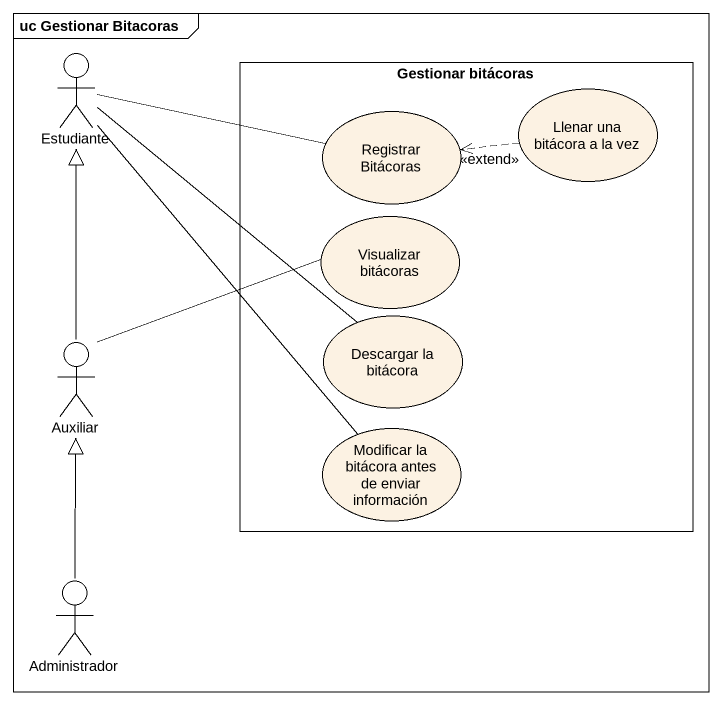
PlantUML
@startuml
mainframe uc Gestionar Bitacoras
actor Estudiante
rectangle "Gestionar bitácoras" as Gestionar_bitácoras {
  usecase "Registrar Bitácoras" as Registrar_Bitácoras
  usecase "Llenar una bitácora a la vez" as Llenar_una_bitácora_a_la_vez
  usecase "Visualizar bitácoras" as Visualizar_bitácoras
  usecase "Descargar la bitácora" as Descargar_la_bitácora
  usecase "Modificar la bitácora antes de enviar información" as Modificar_la_bitácora_antes
}
actor Auxiliar
actor Administrador
Estudiante -right- Registrar_Bitácoras
Estudiante -- Descargar_la_bitácora
Estudiante -- Modificar_la_bitácora_antes
Llenar_una_bitácora_a_la_vez .left.> Registrar_Bitácoras : <<extend>>
Auxiliar -up-|> Estudiante
Auxiliar -right- Visualizar_bitácoras
Administrador -up-|> Auxiliar
@enduml
